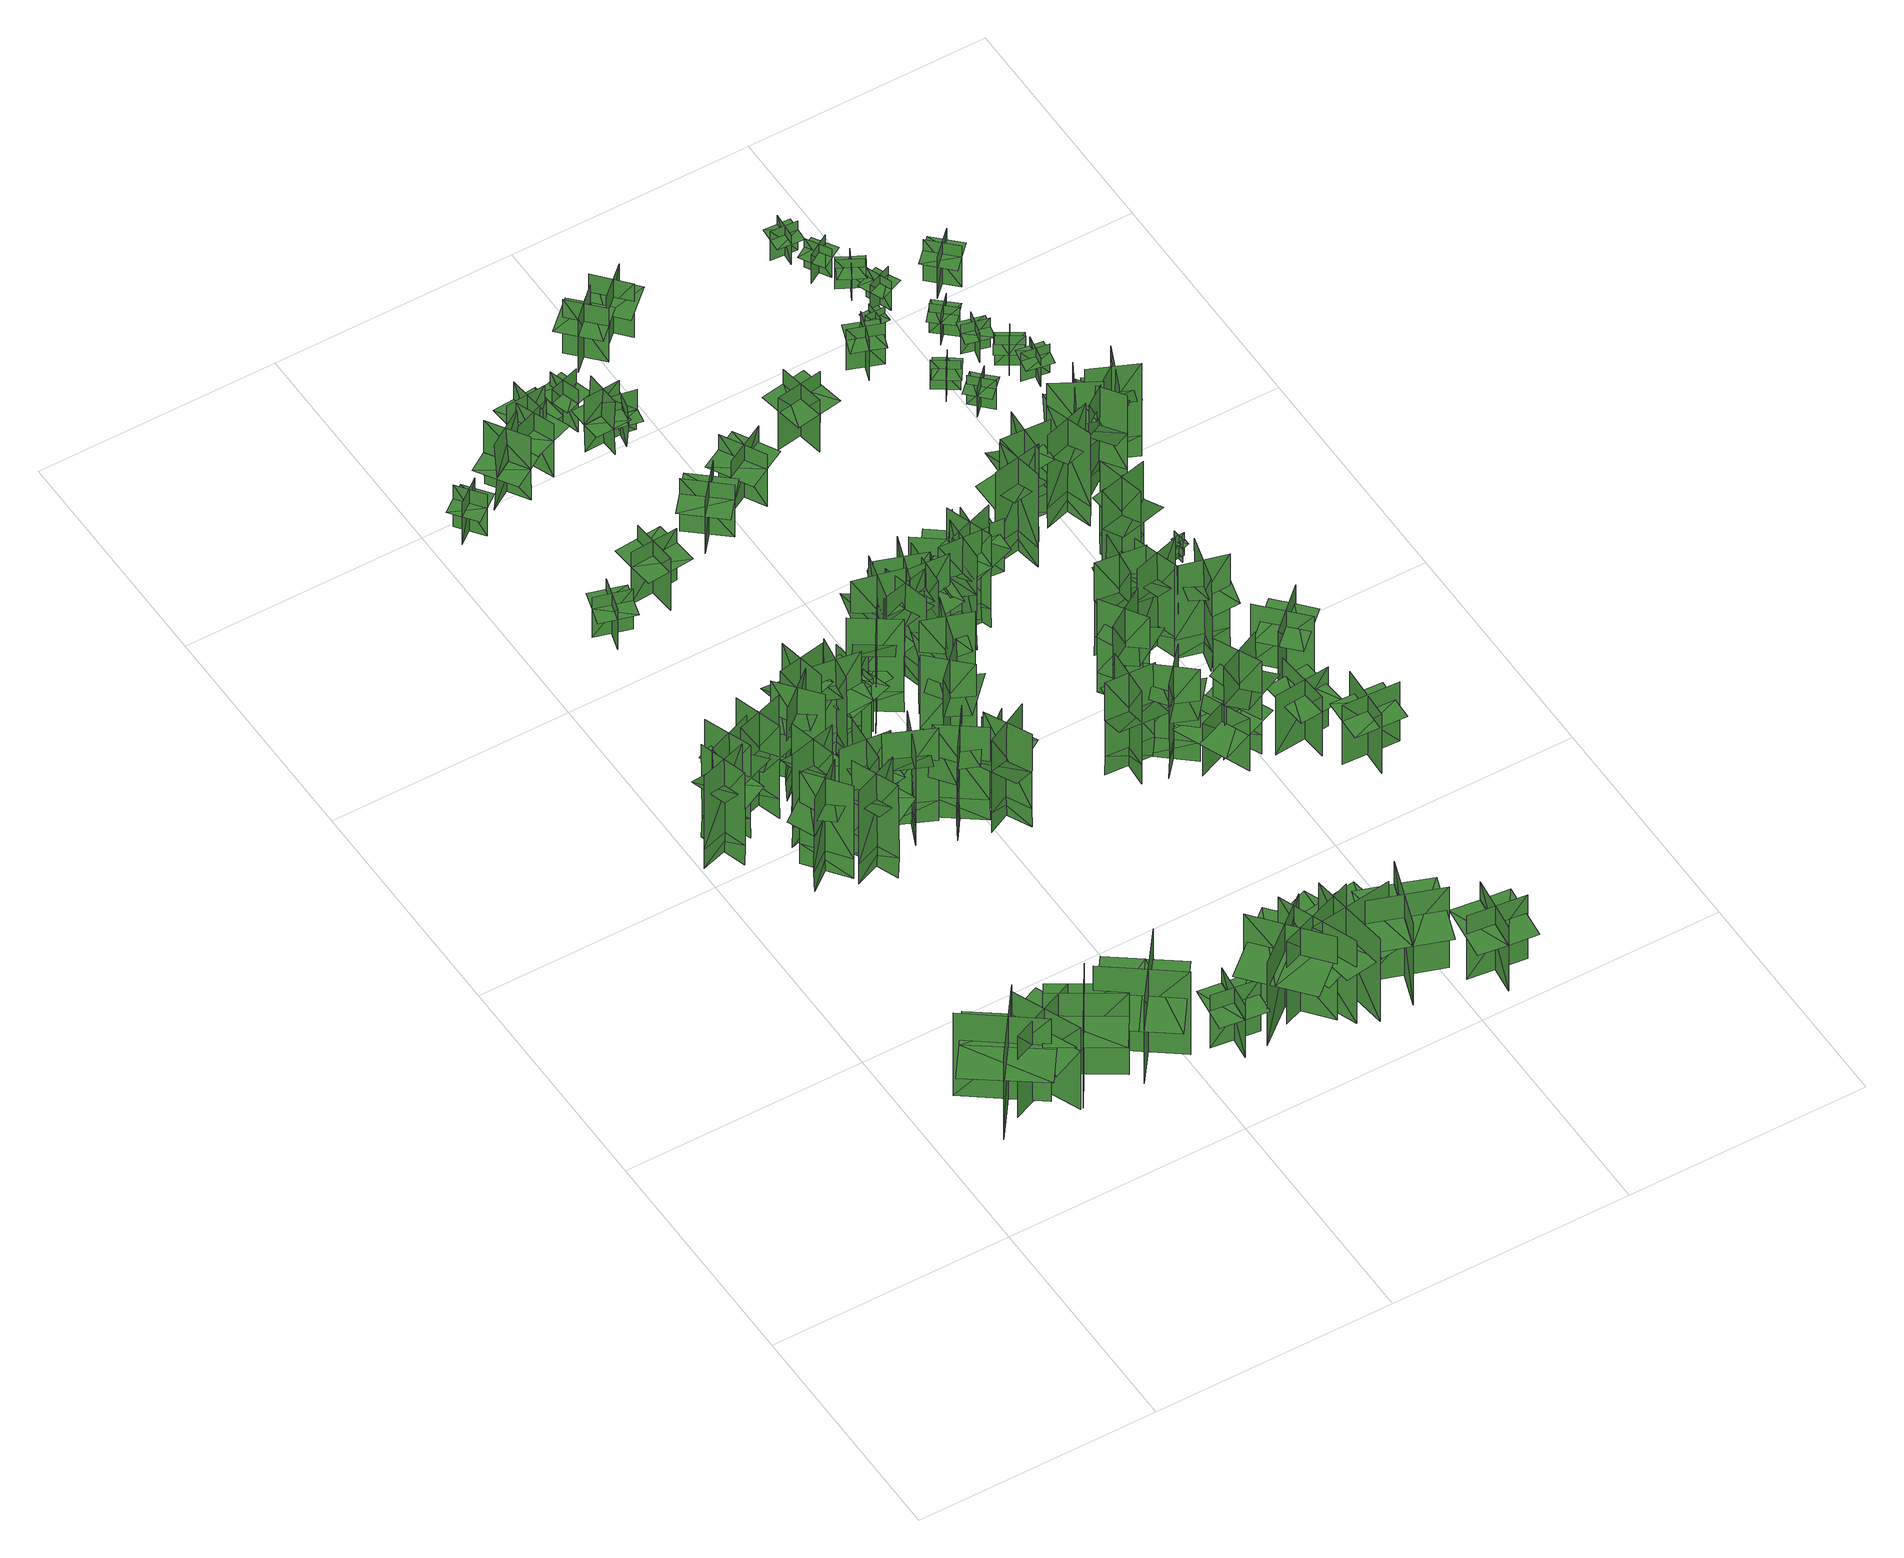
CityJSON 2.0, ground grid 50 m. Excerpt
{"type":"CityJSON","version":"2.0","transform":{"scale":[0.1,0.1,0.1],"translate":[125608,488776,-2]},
"CityObjects":{
"tree1":{"type":"SolitaryVegetationObject","geometry":[{"type":"MultiSurface","lod":"1","boundaries":[[[0,1,2]],[[0,2,3]],[[4,5,6]],[[4,6,7]],[[8,9,10]],[[8,10,11]],[[8,11,12]],[[8,12,13]]]}]},
"tree2":{"type":"SolitaryVegetationObject","geometry":[{"type":"MultiSurface","lod":"1","boundaries":[[[14,15,16]],[[14,16,17]],[[18,19,20]],[[18,20,21]],[[22,23,24]],[[22,24,25]],[[22,25,26]],[[22,26,27]]]}]},
"tree3":{"type":"SolitaryVegetationObject","geometry":[{"type":"MultiSurface","lod":"1","boundaries":[[[28,29,30]],[[28,30,31]],[[32,33,34]],[[32,34,35]],[[36,37,38]],[[36,38,39]],[[36,39,40]],[[36,40,41]]]}]},
"tree4":{"type":"SolitaryVegetationObject","geometry":[{"type":"MultiSurface","lod":"1","boundaries":[[[42,43,44]],[[42,44,45]],[[46,47,48]],[[46,48,49]],[[50,51,47]],[[50,47,46]],[[52,53,43]],[[52,43,42]],[[54,55,56]],[[54,56,57]],[[58,59,60]],[[58,60,61]]]}]},
"tree5":{"type":"SolitaryVegetationObject","geometry":[{"type":"MultiSurface","lod":"1","boundaries":[[[62,63,64]],[[62,64,65]],[[66,67,68]],[[66,68,69]],[[70,71,67]],[[70,67,66]],[[72,73,63]],[[72,63,62]],[[74,75,76]],[[74,76,77]],[[78,79,80]],[[78,80,81]]]}]},
"tree6":{"type":"SolitaryVegetationObject","geometry":[{"type":"MultiSurface","lod":"1","boundaries":[[[82,83,84]],[[82,84,85]],[[86,87,88]],[[86,88,89]],[[90,91,87]],[[90,87,86]],[[92,93,83]],[[92,83,82]],[[94,95,96]],[[94,96,97]],[[98,99,100]],[[98,100,101]]]}]},
"tree7":{"type":"SolitaryVegetationObject","geometry":[{"type":"MultiSurface","lod":"1","boundaries":[[[102,103,104]],[[102,104,105]],[[106,107,108]],[[106,108,109]],[[110,111,112]],[[110,112,113]],[[110,113,114]],[[110,114,115]]]}]},
"tree8":{"type":"SolitaryVegetationObject","geometry":[{"type":"MultiSurface","lod":"1","boundaries":[[[116,117,118]],[[116,118,119]],[[120,121,122]],[[120,122,123]],[[124,125,121]],[[124,121,120]],[[126,127,117]],[[126,117,116]],[[128,129,130]],[[128,130,131]],[[132,133,134]],[[132,134,135]]]}]},
"tree9":{"type":"SolitaryVegetationObject","geometry":[{"type":"MultiSurface","lod":"1","boundaries":[[[136,137,138]],[[136,138,139]],[[140,141,142]],[[140,142,143]],[[144,145,141]],[[144,141,140]],[[146,147,137]],[[146,137,136]],[[148,149,150]],[[148,150,151]],[[152,153,154]],[[152,154,155]]]}]},
"tree10":{"type":"SolitaryVegetationObject","geometry":[{"type":"MultiSurface","lod":"1","boundaries":[[[156,157,158]],[[156,158,159]],[[160,161,162]],[[160,162,163]],[[164,165,161]],[[164,161,160]],[[166,167,157]],[[166,157,156]],[[168,169,170]],[[168,170,171]],[[172,173,174]],[[172,174,175]]]}]},
"tree11":{"type":"SolitaryVegetationObject","geometry":[{"type":"MultiSurface","lod":"1","boundaries":[[[176,177,178]],[[176,178,179]],[[180,181,182]],[[180,182,183]],[[184,185,181]],[[184,181,180]],[[186,187,177]],[[186,177,176]],[[188,189,190]],[[188,190,191]],[[192,193,194]],[[192,194,195]]]}]},
"tree12":{"type":"SolitaryVegetationObject","geometry":[{"type":"MultiSurface","lod":"1","boundaries":[[[196,197,198]],[[196,198,199]],[[200,201,202]],[[200,202,203]],[[204,205,201]],[[204,201,200]],[[206,207,197]],[[206,197,196]],[[208,209,210]],[[208,210,211]],[[212,213,214]],[[212,214,215]]]}]},
"tree13":{"type":"SolitaryVegetationObject","geometry":[{"type":"MultiSurface","lod":"1","boundaries":[[[216,217,218]],[[216,218,219]],[[220,221,222]],[[220,222,223]],[[224,225,226]],[[224,226,227]],[[224,227,228]],[[224,228,229]]]}]},
"tree14":{"type":"SolitaryVegetationObject","geometry":[{"type":"MultiSurface","lod":"1","boundaries":[[[230,231,232]],[[230,232,233]],[[234,235,236]],[[234,236,237]],[[238,239,240]],[[238,240,241]],[[238,241,242]],[[238,242,243]]]}]},
"tree15":{"type":"SolitaryVegetationObject","geometry":[{"type":"MultiSurface","lod":"1","boundaries":[[[244,245,246]],[[244,246,247]],[[248,249,250]],[[248,250,251]],[[252,253,249]],[[252,249,248]],[[254,255,245]],[[254,245,244]],[[256,257,258]],[[256,258,259]],[[260,261,262]],[[260,262,263]]]}]},
"tree16":{"type":"SolitaryVegetationObject","geometry":[{"type":"MultiSurface","lod":"1","boundaries":[[[264,265,266]],[[264,266,267]],[[268,269,270]],[[268,270,271]],[[272,273,274]],[[272,274,275]],[[272,276,277]],[[272,277,273]]]}]},
"tree17":{"type":"SolitaryVegetationObject","geometry":[{"type":"MultiSurface","lod":"1","boundaries":[[[278,279,280]],[[278,280,281]],[[282,283,284]],[[282,284,285]],[[286,287,283]],[[286,283,282]],[[288,289,279]],[[288,279,278]],[[290,291,292]],[[290,292,293]],[[294,295,296]],[[294,296,297]]]}]},
"tree18":{"type":"SolitaryVegetationObject","geometry":[{"type":"MultiSurface","lod":"1","boundaries":[[[298,299,300]],[[298,300,301]],[[302,303,304]],[[302,304,305]],[[306,307,303]],[[306,303,302]],[[308,309,299]],[[308,299,298]],[[310,311,312]],[[310,312,313]],[[314,315,316]],[[314,316,317]]]}]},
"tree19":{"type":"SolitaryVegetationObject","geometry":[{"type":"MultiSurface","lod":"1","boundaries":[[[318,319,320]],[[318,320,321]],[[322,323,324]],[[322,324,325]],[[326,327,323]],[[326,323,322]],[[328,329,319]],[[328,319,318]],[[330,331,332]],[[330,332,333]],[[334,335,336]],[[334,336,337]]]}]},
"tree20":{"type":"SolitaryVegetationObject","geometry":[{"type":"MultiSurface","lod":"1","boundaries":[[[338,339,340]],[[338,340,341]],[[342,343,344]],[[342,344,345]],[[346,347,348]],[[346,348,349]],[[346,350,351]],[[346,351,347]]]}]},
"tree21":{"type":"SolitaryVegetationObject","geometry":[{"type":"MultiSurface","lod":"1","boundaries":[[[352,353,354]],[[352,354,355]],[[356,357,358]],[[356,358,359]],[[360,361,362]],[[360,362,363]],[[360,363,364]],[[360,364,365]]]}]},
"tree22":{"type":"SolitaryVegetationObject","geometry":[{"type":"MultiSurface","lod":"1","boundaries":[[[366,367,368]],[[366,368,369]],[[370,371,372]],[[370,372,373]],[[374,375,376]],[[374,376,377]],[[374,377,378]],[[374,378,379]]]}]},
"tree23":{"type":"SolitaryVegetationObject","geometry":[{"type":"MultiSurface","lod":"1","boundaries":[[[380,381,382]],[[380,382,383]],[[384,385,386]],[[384,386,387]],[[388,389,385]],[[388,385,384]],[[390,391,381]],[[390,381,380]],[[380,381,392]],[[380,392,393]],[[380,394,395]],[[380,395,381]]]}]},
"tree24":{"type":"SolitaryVegetationObject","geometry":[{"type":"MultiSurface","lod":"1","boundaries":[[[396,397,398]],[[396,398,399]],[[400,401,402]],[[400,402,403]],[[404,405,401]],[[404,401,400]],[[406,407,397]],[[406,397,396]],[[408,409,410]],[[408,410,411]],[[412,413,414]],[[412,414,415]]]}]},
"tree25":{"type":"SolitaryVegetationObject","geometry":[{"type":"MultiSurface","lod":"1","boundaries":[[[416,417,418]],[[416,418,419]],[[420,421,422]],[[420,422,423]],[[424,425,426]],[[424,426,427]],[[424,428,429]],[[424,429,425]]]}]},
"tree26":{"type":"SolitaryVegetationObject","geometry":[{"type":"MultiSurface","lod":"1","boundaries":[[[430,431,432]],[[430,432,433]],[[434,435,436]],[[434,436,437]],[[438,439,440]],[[438,440,441]],[[438,441,442]],[[438,442,443]]]}]},
"tree27":{"type":"SolitaryVegetationObject","geometry":[{"type":"MultiSurface","lod":"1","boundaries":[[[444,445,446]],[[444,446,447]],[[448,449,450]],[[448,450,451]],[[452,453,449]],[[452,449,448]],[[454,455,445]],[[454,445,444]],[[456,457,458]],[[456,458,459]],[[460,461,462]],[[460,462,463]]]}]},
"tree28":{"type":"SolitaryVegetationObject","geometry":[{"type":"MultiSurface","lod":"1","boundaries":[[[464,465,466]],[[464,466,467]],[[468,469,470]],[[468,470,471]],[[472,473,469]],[[472,469,468]],[[474,475,465]],[[474,465,464]],[[476,477,478]],[[476,478,479]],[[480,481,482]],[[480,482,483]]]}]},
"tree29":{"type":"SolitaryVegetationObject","geometry":[{"type":"MultiSurface","lod":"1","boundaries":[[[484,485,486]],[[484,486,487]],[[488,489,490]],[[488,490,491]],[[492,493,489]],[[492,489,488]],[[494,495,485]],[[494,485,484]],[[496,497,498]],[[496,498,499]],[[500,501,502]],[[500,502,503]]]}]},
"tree30":{"type":"SolitaryVegetationObject","geometry":[{"type":"MultiSurface","lod":"1","boundaries":[[[504,505,506]],[[504,506,507]],[[508,509,510]],[[508,510,511]],[[512,513,514]],[[512,514,515]],[[512,516,517]],[[512,517,513]]]}]},
"tree31":{"type":"SolitaryVegetationObject","geometry":[{"type":"MultiSurface","lod":"1","boundaries":[[[518,519,520]],[[518,520,521]],[[522,523,524]],[[522,524,525]],[[526,527,528]],[[526,528,529]],[[526,529,530]],[[526,530,531]]]}]},
"tree32":{"type":"SolitaryVegetationObject","geometry":[{"type":"MultiSurface","lod":"1","boundaries":[[[532,533,534]],[[532,534,535]],[[536,537,538]],[[536,538,539]],[[540,541,542]],[[540,542,543]],[[540,544,545]],[[540,545,541]]]}]},
"tree33":{"type":"SolitaryVegetationObject","geometry":[{"type":"MultiSurface","lod":"1","boundaries":[[[546,547,548]],[[546,548,549]],[[550,551,552]],[[550,552,553]],[[554,555,556]],[[554,556,557]],[[554,558,559]],[[554,559,555]]]}]},
"tree34":{"type":"SolitaryVegetationObject","geometry":[{"type":"MultiSurface","lod":"1","boundaries":[[[560,561,562]],[[560,562,563]],[[564,565,566]],[[564,566,567]],[[568,569,565]],[[568,565,564]],[[570,571,561]],[[570,561,560]],[[572,573,574]],[[572,574,575]],[[576,577,578]],[[576,578,579]]]}]},
"tree35":{"type":"SolitaryVegetationObject","geometry":[{"type":"MultiSurface","lod":"1","boundaries":[[[580,581,582]],[[580,582,583]],[[584,585,586]],[[584,586,587]],[[588,589,585]],[[588,585,584]],[[590,591,581]],[[590,581,580]],[[592,593,594]],[[592,594,595]],[[596,597,598]],[[596,598,599]]]}]},
"tree36":{"type":"SolitaryVegetationObject","geometry":[{"type":"MultiSurface","lod":"1","boundaries":[[[600,601,602]],[[600,602,603]],[[604,605,606]],[[604,606,607]],[[608,609,605]],[[608,605,604]],[[610,611,601]],[[610,601,600]],[[612,613,614]],[[612,614,615]],[[616,617,618]],[[616,618,619]]]}]},
"tree37":{"type":"SolitaryVegetationObject","geometry":[{"type":"MultiSurface","lod":"1","boundaries":[[[620,621,622]],[[620,622,623]],[[624,625,626]],[[624,626,627]],[[628,629,630]],[[628,630,631]],[[628,631,632]],[[628,632,633]]]}]},
"tree38":{"type":"SolitaryVegetationObject","geometry":[{"type":"MultiSurface","lod":"1","boundaries":[[[634,635,636]],[[634,636,637]],[[638,639,640]],[[638,640,641]],[[642,643,644]],[[642,644,645]],[[642,645,646]],[[642,646,647]]]}]},
"tree39":{"type":"SolitaryVegetationObject","geometry":[{"type":"MultiSurface","lod":"1","boundaries":[[[648,649,650]],[[648,650,651]],[[652,653,654]],[[652,654,655]],[[656,657,653]],[[656,653,652]],[[658,659,649]],[[658,649,648]],[[660,661,662]],[[660,662,663]],[[664,665,666]],[[664,666,667]]]}]},
"tree40":{"type":"SolitaryVegetationObject","geometry":[{"type":"MultiSurface","lod":"1","boundaries":[[[668,669,670]],[[668,670,671]],[[672,673,674]],[[672,674,675]],[[676,677,678]],[[676,678,679]],[[676,680,681]],[[676,681,677]]]}]},
"tree41":{"type":"SolitaryVegetationObject","geometry":[{"type":"MultiSurface","lod":"1","boundaries":[[[682,683,684]],[[682,684,685]],[[686,687,688]],[[686,688,689]],[[690,691,687]],[[690,687,686]],[[692,693,683]],[[692,683,682]],[[682,683,694]],[[682,694,695]],[[682,696,697]],[[682,697,683]]]}]},
"tree42":{"type":"SolitaryVegetationObject","geometry":[{"type":"MultiSurface","lod":"1","boundaries":[[[698,699,700]],[[698,700,701]],[[702,703,704]],[[702,704,705]],[[706,707,703]],[[706,703,702]],[[708,709,699]],[[708,699,698]],[[710,711,712]],[[710,712,713]],[[714,715,716]],[[714,716,717]]]}]},
"tree43":{"type":"SolitaryVegetationObject","geometry":[{"type":"MultiSurface","lod":"1","boundaries":[[[718,719,720]],[[718,720,721]],[[722,723,724]],[[722,724,725]],[[726,727,723]],[[726,723,722]],[[728,729,719]],[[728,719,718]],[[718,719,730]],[[718,730,731]],[[718,732,733]],[[718,733,719]]]}]},
"tree44":{"type":"SolitaryVegetationObject","geometry":[{"type":"MultiSurface","lod":"1","boundaries":[[[734,735,736]],[[734,736,737]],[[738,739,740]],[[738,740,741]],[[742,743,739]],[[742,739,738]],[[744,745,735]],[[744,735,734]],[[746,747,748]],[[746,748,749]],[[750,751,752]],[[750,752,753]]]}]},
"tree45":{"type":"SolitaryVegetationObject","geometry":[{"type":"MultiSurface","lod":"1","boundaries":[[[754,755,756]],[[754,756,757]],[[758,759,760]],[[758,760,761]],[[762,763,764]],[[762,764,765]],[[762,765,766]],[[762,766,767]]]}]},
"tree46":{"type":"SolitaryVegetationObject","geometry":[{"type":"MultiSurface","lod":"1","boundaries":[[[768,769,770]],[[768,770,771]],[[772,773,774]],[[772,774,775]],[[776,777,778]],[[776,778,779]],[[776,780,781]],[[776,781,777]]]}]},
"tree47":{"type":"SolitaryVegetationObject","geometry":[{"type":"MultiSurface","lod":"1","boundaries":[[[782,783,784]],[[782,784,785]],[[786,787,788]],[[786,788,789]],[[790,791,792]],[[790,792,793]],[[790,793,794]],[[790,794,795]]]}]},
"tree48":{"type":"SolitaryVegetationObject","geometry":[{"type":"MultiSurface","lod":"1","boundaries":[[[796,797,798]],[[796,798,799]],[[800,801,802]],[[800,802,803]],[[804,805,801]],[[804,801,800]],[[806,807,797]],[[806,797,796]],[[808,809,810]],[[808,810,811]],[[812,813,814]],[[812,814,815]]]}]},
"tree49":{"type":"SolitaryVegetationObject","geometry":[{"type":"MultiSurface","lod":"1","boundaries":[[[816,817,818]],[[816,818,819]],[[820,821,822]],[[820,822,823]],[[824,825,821]],[[824,821,820]],[[826,827,817]],[[826,817,816]],[[828,829,830]],[[828,830,831]],[[832,833,834]],[[832,834,835]]]}]},
"tree50":{"type":"SolitaryVegetationObject","geometry":[{"type":"MultiSurface","lod":"1","boundaries":[[[836,837,838]],[[836,838,839]],[[840,841,842]],[[840,842,843]],[[844,845,846]],[[844,846,847]],[[844,848,849]],[[844,849,845]]]}]},
"tree51":{"type":"SolitaryVegetationObject","geometry":[{"type":"MultiSurface","lod":"1","boundaries":[[[850,851,852]],[[850,852,853]],[[854,855,856]],[[854,856,857]],[[858,859,860]],[[858,860,861]],[[858,862,863]],[[858,863,859]]]}]},
"tree52":{"type":"SolitaryVegetationObject","geometry":[{"type":"MultiSurface","lod":"1","boundaries":[[[864,865,866]],[[864,866,867]],[[868,869,870]],[[868,870,871]],[[872,873,869]],[[872,869,868]],[[874,875,865]],[[874,865,864]],[[876,877,878]],[[876,878,879]],[[880,881,882]],[[880,882,883]]]}]},
"tree53":{"type":"SolitaryVegetationObject","geometry":[{"type":"MultiSurface","lod":"1","boundaries":[[[884,885,886]],[[884,886,887]],[[888,889,890]],[[888,890,891]],[[892,893,889]],[[892,889,888]],[[894,895,885]],[[894,885,884]],[[896,897,898]],[[896,898,899]],[[900,901,902]],[[900,902,903]]]}]},
"tree54":{"type":"SolitaryVegetationObject","geometry":[{"type":"MultiSurface","lod":"1","boundaries":[[[904,905,906]],[[904,906,907]],[[908,909,910]],[[908,910,911]],[[912,913,914]],[[912,914,915]],[[912,915,916]],[[912,916,917]]]}]},
"tree55":{"type":"SolitaryVegetationObject","geometry":[{"type":"MultiSurface","lod":"1","boundaries":[[[918,919,920]],[[918,920,921]],[[922,923,924]],[[922,924,925]],[[926,927,928]],[[926,928,929]],[[926,930,931]],[[926,931,927]]]}]},
"tree56":{"type":"SolitaryVegetationObject","geometry":[{"type":"MultiSurface","lod":"1","boundaries":[[[932,933,934]],[[932,934,935]],[[936,937,938]],[[936,938,939]],[[940,941,942]],[[940,942,943]],[[940,944,945]],[[940,945,941]]]}]},
"tree57":{"type":"SolitaryVegetationObject","geometry":[{"type":"MultiSurface","lod":"1","boundaries":[[[946,947,948]],[[946,948,949]],[[950,951,952]],[[950,952,953]],[[954,955,951]],[[954,951,950]],[[956,957,947]],[[956,947,946]],[[958,959,960]],[[958,960,961]],[[962,963,964]],[[962,964,965]]]}]},
"tree58":{"type":"SolitaryVegetationObject","geometry":[{"type":"MultiSurface","lod":"1","boundaries":[[[966,967,968]],[[966,968,969]],[[970,971,972]],[[970,972,973]],[[974,975,976]],[[974,976,977]],[[974,977,978]],[[974,978,979]]]}]},
"tree59":{"type":"SolitaryVegetationObject","geometry":[{"type":"MultiSurface","lod":"1","boundaries":[[[980,981,982]],[[980,982,983]],[[984,985,986]],[[984,986,987]],[[988,989,985]],[[988,985,984]],[[990,991,981]],[[990,981,980]],[[992,993,994]],[[992,994,995]],[[996,997,998]],[[996,998,999]]]}]},
"tree60":{"type":"SolitaryVegetationObject","geometry":[{"type":"MultiSurface","lod":"1","boundaries":[[[1000,1001,1002]],[[1000,1002,1003]],[[1004,1005,1006]],[[1004,1006,1007]],[[1008,1009,1005]],[[1008,1005,1004]],[[1010,1011,1001]],[[1010,1001,1000]],[[1012,1013,1014]],[[1012,1014,1015]],[[1016,1017,1018]],[[1016,1018,1019]]]}]},
"tree61":{"type":"SolitaryVegetationObject","geometry":[{"type":"MultiSurface","lod":"1","boundaries":[[[1020,1021,1022]],[[1020,1022,1023]],[[1024,1025,1026]],[[1024,1026,1027]],[[1028,1029,1030]],[[1028,1030,1031]],[[1028,1032,1033]],[[1028,1033,1029]]]}]},
"tree62":{"type":"SolitaryVegetationObject","geometry":[{"type":"MultiSurface","lod":"1","boundaries":[[[1034,1035,1036]],[[1034,1036,1037]],[[1038,1039,1040]],[[1038,1040,1041]],[[1042,1043,1039]],[[1042,1039,1038]],[[1044,1045,1035]],[[1044,1035,1034]],[[1046,1047,1048]],[[1046,1048,1049]],[[1050,1051,1052]],[[1050,1052,1053]]]}]},
"tree63":{"type":"SolitaryVegetationObject","geometry":[{"type":"MultiSurface","lod":"1","boundaries":[[[1054,1055,1056]],[[1054,1056,1057]],[[1058,1059,1060]],[[1058,1060,1061]],[[1062,1063,1059]],[[1062,1059,1058]],[[1064,1065,1055]],[[1064,1055,1054]],[[1066,1067,1068]],[[1066,1068,1069]],[[1070,1071,1072]],[[1070,1072,1073]]]}]},
"tree64":{"type":"SolitaryVegetationObject","geometry":[{"type":"MultiSurface","lod":"1","boundaries":[[[1074,1075,1076]],[[1074,1076,1077]],[[1078,1079,1080]],[[1078,1080,1081]],[[1082,1083,1079]],[[1082,1079,1078]],[[1084,1085,1075]],[[1084,1075,1074]],[[1086,1087,1088]],[[1086,1088,1089]],[[1090,1091,1092]],[[1090,1092,1093]]]}]},
"tree65":{"type":"SolitaryVegetationObject","geometry":[{"type":"MultiSurface","lod":"1","boundaries":[[[1094,1095,1096]],[[1094,1096,1097]],[[1098,1099,1100]],[[1098,1100,1101]],[[1102,1103,1104]],[[1102,1104,1105]],[[1102,1106,1107]],[[1102,1107,1103]]]}]},
"tree66":{"type":"SolitaryVegetationObject","geometry":[{"type":"MultiSurface","lod":"1","boundaries":[[[1108,1109,1110]],[[1108,1110,1111]],[[1112,1113,1114]],[[1112,1114,1115]],[[1116,1117,1113]],[[1116,1113,1112]],[[1118,1119,1109]],[[1118,1109,1108]],[[1120,1121,1122]],[[1120,1122,1123]],[[1124,1125,1126]],[[1124,1126,1127]]]}]},
"tree67":{"type":"SolitaryVegetationObject","geometry":[{"type":"MultiSurface","lod":"1","boundaries":[[[1128,1129,1130]],[[1128,1130,1131]],[[1132,1133,1134]],[[1132,1134,1135]],[[1136,1137,1138]],[[1136,1138,1139]],[[1136,1140,1141]],[[1136,1141,1137]]]}]},
"tree68":{"type":"SolitaryVegetationObject","geometry":[{"type":"MultiSurface","lod":"1","boundaries":[[[1142,1143,1144]],[[1142,1144,1145]],[[1146,1147,1148]],[[1146,1148,1149]],[[1150,1151,1147]],[[1150,1147,1146]],[[1152,1153,1143]],[[1152,1143,1142]],[[1154,1155,1156]],[[1154,1156,1157]],[[1158,1159,1160]],[[1158,1160,1161]]]}]},
"tree69":{"type":"SolitaryVegetationObject","geometry":[{"type":"MultiSurface","lod":"1","boundaries":[[[1162,1163,1164]],[[1162,1164,1165]],[[1166,1167,1168]],[[1166,1168,1169]],[[1170,1171,1172]],[[1170,1172,1173]],[[1170,1173,1174]],[[1170,1174,1175]]]}]},
"tree70":{"type":"SolitaryVegetationObject","geometry":[{"type":"MultiSurface","lod":"1","boundaries":[[[1176,1177,1178]],[[1176,1178,1179]],[[1180,1181,1182]],[[1180,1182,1183]],[[1184,1185,1181]],[[1184,1181,1180]],[[1186,1187,1177]],[[1186,1177,1176]],[[1188,1189,1190]],[[1188,1190,1191]],[[1192,1193,1194]],[[1192,1194,1195]]]}]},
"tree71":{"type":"SolitaryVegetationObject","geometry":[{"type":"MultiSurface","lod":"1","boundaries":[[[1196,1197,1198]],[[1196,1198,1199]],[[1200,1201,1202]],[[1200,1202,1203]],[[1204,1205,1201]],[[1204,1201,1200]],[[1206,1207,1197]],[[1206,1197,1196]],[[1208,1209,1210]],[[1208,1210,1211]],[[1212,1213,1214]],[[1212,1214,1215]]]}]},
"tree72":{"type":"SolitaryVegetationObject","geometry":[{"type":"MultiSurface","lod":"1","boundaries":[[[1216,1217,1218]],[[1216,1218,1219]],[[1220,1221,1222]],[[1220,1222,1223]],[[1224,1225,1226]],[[1224,1226,1227]],[[1224,1227,1228]],[[1224,1228,1229]]]}]},
"tree73":{"type":"SolitaryVegetationObject","geometry":[{"type":"MultiSurface","lod":"1","boundaries":[[[1230,1231,1232]],[[1230,1232,1233]],[[1234,1235,1236]],[[1234,1236,1237]],[[1238,1239,1240]],[[1238,1240,1241]],[[1238,1241,1242]],[[1238,1242,1243]]]}]},
"tree74":{"type":"SolitaryVegetationObject","geometry":[{"type":"MultiSurface","lod":"1","boundaries":[[[1244,1245,1246]],[[1244,1246,1247]],[[1248,1249,1250]],[[1248,1250,1251]],[[1252,1253,1249]],[[1252,1249,1248]],[[1254,1255,1245]],[[1254,1245,1244]],[[1256,1257,1258]],[[1256,1258,1259]],[[1260,1261,1262]],[[1260,1262,1263]]]}]},
"tree75":{"type":"SolitaryVegetationObject","geometry":[{"type":"MultiSurface","lod":"1","boundaries":[[[1264,1265,1266]],[[1264,1266,1267]],[[1268,1269,1270]],[[1268,1270,1271]],[[1272,1273,1274]],[[1272,1274,1275]],[[1272,1275,1276]],[[1272,1276,1277]]]}]},
"tree76":{"type":"SolitaryVegetationObject","geometry":[{"type":"MultiSurface","lod":"1","boundaries":[[[1278,1279,1280]],[[1278,1280,1281]],[[1282,1283,1284]],[[1282,1284,1285]],[[1286,1287,1288]],[[1286,1288,1289]],[[1286,1289,1290]],[[1286,1290,1291]]]}]},
"tree77":{"type":"SolitaryVegetationObject","geometry":[{"type":"MultiSurface","lod":"1","boundaries":[[[1292,1293,1294]],[[1292,1294,1295]],[[1296,1297,1298]],[[1296,1298,1299]],[[1300,1301,1302]],[[1300,1302,1303]],[[1300,1303,1304]],[[1300,1304,1305]]]}]},
"tree78":{"type":"SolitaryVegetationObject","geometry":[{"type":"MultiSurface","lod":"1","boundaries":[[[1306,1307,1308]],[[1306,1308,1309]],[[1310,1311,1312]],[[1310,1312,1313]],[[1314,1315,1316]],[[1314,1316,1317]],[[1314,1317,1318]],[[1314,1318,1319]]]}]},
"tree79":{"type":"SolitaryVegetationObject","geometry":[{"type":"MultiSurface","lod":"1","boundaries":[[[1320,1321,1322]],[[1320,1322,1323]],[[1324,1325,1326]],[[1324,1326,1327]],[[1328,1329,1330]],[[1328,1330,1331]],[[1328,1331,1332]],[[1328,1332,1333]]]}]},
"tree80":{"type":"SolitaryVegetationObject","geometry":[{"type":"MultiSurface","lod":"1","boundaries":[[[1334,1335,1336]],[[1334,1336,1337]],[[1338,1339,1340]],[[1338,1340,1341]],[[1342,1343,1339]],[[1342,1339,1338]],[[1344,1345,1335]],[[1344,1335,1334]],[[1346,1347,1348]],[[1346,1348,1349]],[[1350,1351,1352]],[[1350,1352,1353]]]}]},
"tree81":{"type":"SolitaryVegetationObject","geometry":[{"type":"MultiSurface","lod":"1","boundaries":[[[1354,1355,1356]],[[1354,1356,1357]],[[1358,1359,1360]],[[1358,1360,1361]],[[1362,1363,1364]],[[1362,1364,1365]],[[1362,1365,1366]],[[1362,1366,1367]]]}]},
"tree82":{"type":"SolitaryVegetationObject","geometry":[{"type":"MultiSurface","lod":"1","boundaries":[[[1368,1369,1370]],[[1368,1370,1371]],[[1372,1373,1374]],[[1372,1374,1375]],[[1376,1377,1378]],[[1376,1378,1379]],[[1376,1379,1380]],[[1376,1380,1381]]]}]},
"tree83":{"type":"SolitaryVegetationObject","geometry":[{"type":"MultiSurface","lod":"1","boundaries":[[[1382,1383,1384]],[[1382,1384,1385]],[[1386,1387,1388]],[[1386,1388,1389]],[[1390,1391,1392]],[[1390,1392,1393]],[[1390,1393,1394]],[[1390,1394,1395]]]}]},
"tree84":{"type":"SolitaryVegetationObject","geometry":[{"type":"MultiSurface","lod":"1","boundaries":[[[1396,1397,1398]],[[1396,1398,1399]],[[1400,1401,1402]],[[1400,1402,1403]],[[1404,1405,1406]],[[1404,1406,1407]],[[1404,1407,1408]],[[1404,1408,1409]]]}]},
"tree85":{"type":"SolitaryVegetationObject","geometry":[{"type":"MultiSurface","lod":"1","boundaries":[[[1410,1411,1412]],[[1410,1412,1413]],[[1414,1415,1416]],[[1414,1416,1417]],[[1418,1419,1420]],[[1418,1420,1421]],[[1418,1421,1422]],[[1418,1422,1423]]]}]}
},
"vertices":[
[81,320,39],[223,215,39],[223,215,258],[81,320,258],[102,181,39],[207,323,39],[207,323,258],[102,181,258],[83,303,188],[35,237,188],[179,135,188],[226,201,188],[273,267,188],[130,369,188],
[297,278,33],[154,218,33],[154,218,249],[297,278,249],[201,318,33],[261,175,33],[261,175,249],[201,318,249],[201,318,188],[130,288,188],[190,145,188],[261,175,188],[333,205,188],[273,348,188],
[347,303,38],[264,172,38],[264,172,253],[347,303,253],[246,281,38],[377,198,38],[377,198,253],[246,281,253],[246,281,193],[205,215,193],[335,133,193],[377,198,193],[418,264,193],[287,346,193],
[42,1112,65],[71,1013,65],[70,1012,260],[40,1112,260],[4,1043,65],[103,1073,65],[103,1074,260],[4,1044,260],[4,1044,14],[103,1074,14],[40,1112,14],[70,1012,14],[41,1112,160],[70,1013,160],[121,1028,179],[91,1127,179],[66,1026,191],[43,1100,191],[6,1089,201],[29,1015,201],
[144,1122,71],[48,1085,71],[47,1086,266],[144,1124,266],[73,1154,71],[110,1058,71],[111,1058,266],[74,1155,266],[74,1155,20],[111,1058,20],[144,1124,20],[47,1086,20],[144,1123,166],[47,1086,166],[66,1037,185],[163,1074,185],[61,1091,197],[133,1120,197],[118,1156,207],[46,1128,207],
[145,898,58],[227,961,58],[228,960,253],[146,897,253],[223,887,59],[160,970,59],[159,969,253],[222,887,253],[222,887,7],[159,969,7],[146,897,7],[228,960,7],[146,897,153],[228,960,153],[196,1002,172],[114,939,172],[217,952,184],[155,904,184],[179,873,195],[241,920,195],
[494,305,39],[388,164,39],[388,164,258],[494,305,258],[355,285,39],[496,180,39],[496,180,258],[355,285,258],[477,304,188],[411,352,188],[308,209,188],[374,161,188],[440,113,188],[543,256,188],
[219,1135,69],[120,1104,69],[120,1106,263],[219,1137,263],[150,1172,69],[181,1073,69],[182,1073,263],[151,1172,263],[151,1172,17],[182,1073,17],[219,1137,17],[120,1106,17],[219,1136,164],[120,1105,164],[136,1055,183],[234,1086,183],[133,1110,194],[207,1133,194],[195,1171,205],[121,1147,205],
[209,1074,60],[233,973,60],[232,973,254],[207,1074,254],[168,1007,60],[268,1032,60],[268,1033,254],[168,1008,254],[168,1008,8],[268,1033,8],[207,1074,8],[232,973,8],[208,1074,155],[232,973,155],[284,986,174],[259,1086,174],[229,987,185],[210,1062,185],[172,1053,196],[191,977,196],
[255,943,57],[294,848,57],[292,847,252],[253,943,252],[224,872,58],[320,910,58],[320,911,252],[224,872,252],[224,872,6],[320,911,6],[253,943,6],[292,847,6],[254,943,152],[293,847,152],[342,867,171],[303,963,171],[288,860,183],[258,932,183],[222,917,194],[251,845,194],
[215,1106,65],[296,1171,65],[297,1170,260],[217,1104,260],[293,1097,66],[228,1177,66],[227,1177,260],[293,1097,260],[293,1097,14],[227,1177,14],[217,1104,14],[297,1170,14],[216,1105,160],[296,1170,160],[263,1211,179],[183,1146,179],[285,1161,191],[226,1112,191],[251,1081,202],[310,1131,202],
[308,1026,58],[300,923,58],[298,923,252],[306,1027,252],[248,976,58],[351,968,58],[351,968,252],[248,977,252],[248,977,6],[351,968,6],[306,1027,6],[298,923,6],[307,1026,153],[298,923,153],[351,919,172],[360,1022,172],[300,937,183],[306,1015,183],[266,1018,194],[260,940,194],
[534,175,39],[633,162,39],[633,162,178],[534,175,178],[575,122,39],[587,221,39],[587,221,178],[575,122,178],[575,122,139],[624,116,139],[636,215,139],[587,221,139],[538,227,139],[525,128,139],
[170,1646,21],[149,1572,21],[149,1572,128],[170,1646,128],[125,1621,21],[199,1600,21],[199,1600,128],[125,1621,128],[125,1621,98],[114,1584,98],[189,1563,98],[199,1600,98],[210,1637,98],[136,1658,98],
[307,1136,74],[288,1238,74],[289,1238,268],[308,1136,268],[351,1200,74],[249,1181,74],[250,1181,268],[351,1200,268],[351,1200,22],[250,1181,22],[308,1136,22],[289,1238,22],[308,1136,169],[289,1238,169],[237,1228,187],[256,1127,187],[291,1224,199],[306,1148,199],[345,1155,210],[330,1232,210],
[45,1935,23],[97,1975,23],[97,1975,133],[45,1935,133],[95,1929,23],[55,1981,23],[55,1981,133],[95,1929,133],[95,1929,97],[55,1981,97],[26,1959,97],[66,1907,97],[124,1951,97],[84,2003,97],
[332,970,58],[427,928,58],[427,927,252],[332,969,252],[360,897,58],[402,992,58],[401,992,252],[360,897,252],[360,897,6],[401,992,6],[332,969,6],[427,927,6],[332,969,153],[427,927,153],[448,976,171],[353,1018,171],[414,933,183],[343,964,183],[327,928,194],[398,897,194],
[365,1216,63],[349,1113,63],[347,1114,257],[363,1216,257],[301,1170,63],[404,1154,63],[404,1155,257],[302,1171,257],[302,1171,11],[404,1155,11],[363,1216,11],[347,1114,11],[364,1216,158],[348,1114,158],[400,1105,176],[416,1208,176],[350,1128,188],[362,1204,188],[323,1210,199],[311,1134,199],
[429,869,58],[489,953,58],[491,952,252],[430,868,252],[506,881,58],[422,941,58],[422,941,252],[506,880,252],[506,880,6],[422,941,6],[430,868,6],[491,952,6],[430,868,153],[490,952,153],[447,983,171],[387,899,171],[482,940,183],[437,877,183],[469,854,194],[514,918,194],
[372,1257,9],[412,1133,9],[412,1133,181],[372,1257,181],[326,1166,9],[450,1205,9],[450,1205,181],[326,1166,181],[376,1247,137],[412,1133,137],[461,1149,137],[425,1262,137],[327,1231,137],[363,1118,137],
[624,126,39],[760,239,39],[760,239,259],[624,126,259],[764,113,39],[651,249,39],[651,249,259],[764,113,259],[641,124,188],[694,62,188],[827,177,188],[774,238,188],[721,300,188],[588,185,188],
[272,1703,20],[280,1604,20],[280,1604,158],[272,1703,158],[228,1653,20],[328,1661,20],[328,1661,158],[228,1653,158],[228,1653,120],[233,1603,120],[332,1611,120],[328,1661,120],[324,1710,120],[224,1702,120],
[205,1959,108],[155,2038,108],[114,2012,109],[164,1934,109],[142,1972,108],[221,2022,108],[218,2027,194],[139,1977,194],[139,1977,22],[218,2027,22],[208,1962,22],[158,2040,22],[155,2038,194],[205,1959,194],[245,1985,109],[195,2064,109],
[559,824,58],[513,917,58],[515,917,253],[561,825,253],[585,898,59],[492,852,59],[492,851,253],[585,897,253],[585,897,7],[492,851,7],[561,825,7],[515,917,7],[560,825,153],[514,917,153],[467,894,172],[513,801,172],[520,905,184],[556,835,184],[591,853,195],[556,922,195],
[491,1222,12],[386,1210,12],[386,1210,153],[491,1222,153],[425,1274,12],[438,1168,12],[438,1168,153],[425,1274,153],[482,1221,117],[386,1210,117],[391,1168,117],[487,1179,117],[478,1263,117],[381,1251,117],
[789,88,38],[726,253,38],[726,253,257],[789,88,257],[846,216,38],[682,153,38],[682,153,257],[846,216,257],[797,103,187],[872,133,187],[807,296,187],[731,266,187],[656,236,187],[721,72,187],
[425,1239,63],[511,1182,63],[511,1180,257],[424,1238,257],[440,1162,63],[497,1249,63],[497,1249,257],[440,1163,257],[440,1163,11],[497,1249,11],[424,1238,11],[511,1180,11],[425,1238,158],[511,1181,158],[540,1225,176],[454,1282,176],[499,1189,188],[434,1231,188],[412,1198,199],[477,1156,199],
[570,1094,58],[496,1021,58],[495,1022,253],[568,1095,253],[491,1094,59],[565,1021,59],[565,1022,253],[492,1095,253],[492,1095,7],[565,1022,7],[568,1095,7],[495,1022,7],[569,1095,153],[496,1022,153],[533,984,172],[606,1058,172],[506,1032,184],[560,1087,184],[532,1115,195],[478,1059,195],
[594,946,37],[557,992,37],[558,992,146],[594,947,146],[599,990,37],[553,954,37],[554,953,146],[599,990,146],[599,990,8],[554,953,8],[594,947,8],[558,992,8],[594,947,90],[558,992,90],[535,974,101],[571,928,101],[563,986,108],[590,952,108],[607,966,114],[580,1000,114],
[212,2014,22],[291,2045,22],[291,2045,164],[212,2014,164],[272,1988,22],[241,2067,22],[241,2067,164],[272,1988,164],[272,1988,118],[241,2067,118],[197,2050,118],[228,1971,118],[315,2004,118],[284,2084,118],
[827,68,40],[805,243,40],[805,243,259],[827,68,259],[913,179,40],[738,157,40],[738,157,259],[913,179,259],[838,81,188],[919,92,188],[894,267,188],[813,255,188],[733,244,188],[758,69,188],
[223,2070,21],[308,2077,21],[308,2077,163],[223,2070,163],[273,2028,21],[265,2113,21],[265,2113,163],[273,2028,163],[273,2028,117],[265,2113,117],[219,2109,117],[226,2024,117],[319,2032,117],[312,2117,117],
[577,1272,14],[473,1249,14],[473,1249,155],[577,1272,155],[506,1317,14],[528,1213,14],[528,1213,155],[506,1317,155],[568,1270,118],[473,1249,118],[482,1208,118],[577,1229,118],[559,1311,118],[464,1290,118],
[505,1234,76],[529,1335,76],[531,1334,271],[506,1234,271],[572,1274,77],[471,1299,77],[471,1298,271],[572,1274,271],[572,1274,25],[471,1298,25],[506,1234,25],[531,1334,25],[506,1234,171],[530,1334,171],[479,1347,190],[454,1246,190],[527,1321,202],[509,1245,202],[547,1236,213],[565,1312,213],
[563,1100,57],[595,1199,57],[596,1198,252],[564,1100,252],[633,1135,57],[534,1168,57],[534,1167,252],[632,1134,252],[632,1134,6],[534,1167,6],[564,1100,6],[596,1198,6],[564,1100,152],[596,1198,152],[546,1215,171],[513,1116,171],[591,1185,183],[568,1111,183],[605,1099,193],[629,1173,193],
[504,1243,64],[605,1266,64],[606,1264,259],[505,1241,259],[570,1201,65],[547,1302,65],[546,1302,259],[570,1201,259],[570,1201,13],[546,1302,13],[505,1241,13],[606,1264,13],[505,1242,159],[606,1265,159],[594,1316,178],[493,1293,178],[592,1262,190],[516,1244,190],[525,1206,201],[601,1223,201],
[405,1688,22],[469,1764,22],[469,1764,161],[405,1688,161],[471,1693,22],[395,1758,22],[395,1758,161],[471,1693,161],[471,1693,122],[503,1732,122],[427,1796,122],[395,1758,122],[363,1720,122],[439,1655,122],
[855,165,39],[1001,115,39],[1001,115,254],[855,165,254],[899,72,39],[950,219,39],[950,219,254],[899,72,254],[899,72,194],[972,47,194],[1023,193,194],[950,219,194],[876,244,194],[826,97,194],
[534,1322,74],[632,1288,74],[631,1287,268],[533,1321,268],[568,1252,74],[601,1349,74],[601,1350,268],[567,1252,268],[567,1252,22],[601,1350,22],[533,1321,22],[631,1287,22],[533,1321,169],[631,1287,169],[649,1337,187],[551,1371,187],[618,1292,199],[544,1317,199],[532,1280,210],[605,1255,210],
[367,2059,22],[348,2123,22],[348,2123,133],[367,2059,133],[391,2104,22],[328,2085,22],[328,2085,133],[391,2104,133],[391,2104,97],[328,2085,97],[338,2050,97],[402,2069,97],[381,2139,97],[317,2120,97],
[352,2014,91],[428,2018,91],[426,2057,92],[350,2053,92],[387,2054,91],[391,1977,91],[395,1978,161],[391,2054,161],[391,2054,21],[395,1978,21],[352,2011,21],[429,2014,21],[428,2018,161],[352,2014,161],[354,1975,92],[430,1979,92],
[621,1329,64],[613,1226,64],[611,1226,259],[619,1330,259],[561,1279,64],[664,1271,64],[664,1272,259],[561,1280,259],[561,1280,13],[664,1272,13],[619,1330,13],[611,1226,13],[620,1329,159],[612,1226,159],[664,1222,178],[673,1325,178],[613,1240,190],[618,1318,190],[579,1321,200],[573,1243,200],
[459,2006,77],[401,2017,77],[395,1987,77],[454,1976,77],[426,1982,77],[436,2041,77],[433,2041,131],[422,1983,131],[422,1983,22],[433,2041,22],[459,2009,22],[401,2019,22],[401,2017,131],[459,2006,131],[464,2036,77],[406,2047,77],
[839,853,61],[736,859,61],[736,861,256],[839,855,256],[788,912,61],[782,808,61],[782,808,256],[789,912,256],[789,912,10],[782,808,10],[839,855,10],[736,861,10],[839,854,156],[736,860,156],[733,807,175],[836,801,175],[750,859,187],[828,855,187],[830,895,197],[752,899,197],
[496,1745,22],[583,1793,22],[583,1793,160],[496,1745,160],[560,1726,22],[511,1813,22],[511,1813,160],[560,1726,160],[560,1726,121],[603,1750,121],[555,1837,121],[511,1813,121],[468,1789,121],[516,1702,121],
[726,1311,17],[626,1346,17],[626,1346,158],[726,1311,158],[689,1386,17],[654,1286,17],[654,1286,158],[689,1386,158],[718,1314,121],[626,1346,121],[612,1307,121],[704,1274,121],[732,1353,121],[640,1386,121],
[1011,71,43],[1131,57,43],[1131,57,212],[1011,71,212],[1060,7,43],[1075,128,43],[1075,128,212],[1060,7,212],[1060,7,165],[1121,0,165],[1135,121,165],[1075,128,165],[1014,135,165],[1000,15,165],
[701,1241,61],[707,1345,61],[708,1344,256],[703,1241,256],[759,1293,61],[656,1299,61],[656,1298,256],[759,1292,256],[759,1292,9],[656,1298,9],[703,1241,9],[708,1344,9],[702,1241,156],[708,1345,156],[655,1347,175],[649,1244,175],[707,1330,187],[703,1253,187],[742,1251,197],[746,1328,197],
[899,871,61],[831,793,61],[830,794,255],[898,872,255],[821,866,61],[899,798,61],[900,799,255],[821,866,255],[821,866,9],[900,799,9],[898,872,9],[830,794,9],[898,872,156],[831,793,156],[871,759,174],[938,838,174],[840,804,186],[890,864,186],[860,889,197],[810,830,197],
[757,1414,18],[679,1310,18],[679,1310,191],[757,1414,191],[655,1398,18],[759,1320,18],[759,1320,191],[655,1398,191],[750,1405,146],[679,1310,146],[720,1279,146],[791,1374,146],[709,1436,146],[638,1340,146],
[504,2175,21],[445,2237,21],[445,2237,163],[504,2175,163],[505,2241,21],[443,2182,21],[443,2182,163],[505,2241,163],[505,2241,117],[443,2182,117],[475,2148,117],[537,2207,117],[473,2274,117],[411,2216,117],
[787,1334,63],[689,1301,63],[688,1303,258],[786,1336,258],[717,1369,63],[750,1271,63],[751,1272,258],[718,1370,258],[718,1370,12],[751,1272,12],[786,1336,12],[688,1303,12],[787,1335,158],[688,1302,158],[705,1252,177],[803,1285,177],[702,1307,189],[775,1332,189],[763,1369,199],[689,1344,199],
[908,1023,62],[821,967,62],[820,968,257],[907,1024,257],[831,1040,62],[887,953,62],[888,953,257],[832,1040,257],[832,1040,10],[888,953,10],[907,1024,10],[820,968,10],[907,1024,157],[820,968,157],[849,923,176],[936,979,176],[832,976,188],[897,1018,188],[876,1051,198],[811,1008,198],
[918,845,8],[918,845,147],[964,734,147],[964,734,8],[993,813,8],[993,813,147],[886,768,147],[886,768,8],[1009,820,102],[986,875,102],[853,820,102],[876,764,102],[899,709,102],[1032,764,102],
[840,1370,19],[735,1380,19],[735,1380,160],[840,1370,160],[786,1434,19],[777,1328,19],[777,1328,160],[786,1434,160],[831,1371,123],[735,1380,123],[731,1338,123],[828,1329,123],[835,1413,123],[738,1422,123],
[517,2265,21],[574,2202,21],[574,2202,163],[517,2265,163],[514,2200,21],[577,2257,21],[577,2257,163],[514,2200,163],[514,2200,117],[577,2257,117],[546,2292,117],[482,2235,117],[545,2165,117],[608,2222,117],
[1032,822,61],[938,778,61],[937,780,256],[1031,824,256],[958,849,62],[1002,755,62],[1003,756,256],[959,850,256],[959,850,10],[1003,756,10],[1031,824,10],[937,780,10],[1031,823,156],[937,779,156],[960,731,175],[1054,775,175],[950,785,187],[1020,819,187],[1004,854,198],[933,821,198],
[747,1848,22],[649,1832,22],[649,1832,160],[747,1848,160],[693,1887,22],[710,1789,22],[710,1789,160],[693,1887,160],[693,1887,121],[644,1879,121],[661,1781,121],[710,1789,121],[759,1797,121],[742,1896,121],
[976,1104,62],[873,1116,62],[873,1118,257],[976,1105,257],[928,1166,63],[915,1063,63],[916,1063,257],[929,1165,257],[929,1165,11],[916,1063,11],[976,1105,11],[873,1118,11],[976,1105,157],[873,1118,157],[867,1065,176],[969,1052,176],[887,1116,188],[965,1107,188],[969,1146,199],[892,1155,199],
[835,1394,70],[937,1411,70],[937,1410,264],[835,1392,264],[898,1348,70],[881,1451,70],[880,1450,264],[898,1348,264],[898,1348,18],[880,1450,18],[835,1392,18],[937,1410,18],[835,1393,165],[937,1410,165],[928,1462,183],[826,1445,183],[923,1408,195],[847,1394,195],[853,1356,206],[930,1369,206],
[1083,814,9],[1093,696,9],[1093,696,166],[1083,814,166],[1024,742,9],[1141,752,9],[1141,752,166],[1024,742,166],[1084,804,126],[1093,696,126],[1140,700,126],[1131,808,126],[1038,800,126],[1047,692,126],
[967,1131,62],[998,1032,62],[996,1031,257],[966,1130,257],[930,1062,62],[1029,1092,62],[1029,1093,257],[930,1063,257],[930,1063,11],[1029,1093,11],[966,1130,11],[996,1031,11],[966,1131,157],[997,1032,157],[1047,1047,176],[1017,1146,176],[992,1045,188],[969,1119,188],[932,1108,198],[955,1033,198],
[1059,1072,62],[1033,972,62],[1031,973,257],[1057,1073,257],[991,1033,62],[1091,1007,62],[1092,1008,257],[991,1034,257],[991,1034,11],[1092,1008,11],[1057,1073,11],[1031,973,11],[1058,1073,157],[1032,972,157],[1083,959,176],[1109,1060,176],[1035,986,188],[1054,1062,188],[1016,1071,198],[997,996,198],
[926,1393,77],[932,1497,77],[933,1497,271],[927,1393,271],[984,1445,77],[881,1451,77],[881,1450,271],[984,1444,271],[984,1444,25],[881,1450,25],[927,1393,25],[933,1497,25],[927,1393,172],[933,1497,172],[880,1500,190],[874,1396,190],[932,1483,202],[928,1405,202],[967,1403,213],[971,1480,213],
[1228,649,14],[1110,655,14],[1110,655,171],[1228,649,171],[1165,718,14],[1159,600,14],[1159,600,171],[1165,718,171],[1218,649,130],[1110,655,130],[1108,608,130],[1216,603,130],[1221,696,130],[1113,702,130],
[1078,1280,62],[977,1257,62],[977,1258,257],[1078,1281,257],[1012,1322,63],[1035,1221,63],[1036,1221,257],[1013,1322,257],[1013,1322,11],[1036,1221,11],[1078,1281,11],[977,1258,11],[1078,1281,157],[977,1258,157],[989,1206,176],[1089,1229,176],[991,1261,188],[1066,1279,188],[1057,1317,198],[982,1299,198],
[1194,949,14],[1108,869,14],[1108,869,170],[1194,949,170],[1101,952,14],[1182,866,14],[1182,866,170],[1101,952,170],[1187,943,130],[1108,869,130],[1140,835,130],[1219,908,130],[1155,977,130],[1076,903,130],
[963,1423,66],[1062,1454,66],[1063,1452,260],[964,1422,260],[1032,1386,66],[1002,1485,66],[1001,1485,260],[1031,1386,260],[1031,1386,14],[1001,1485,14],[964,1422,14],[1063,1452,14],[963,1422,161],[1062,1453,161],[1047,1503,180],[948,1473,180],[1049,1448,191],[975,1425,191],[986,1388,202],[1061,1411,202],
[923,1910,21],[856,1934,21],[856,1934,129],[923,1910,129],[901,1957,21],[877,1890,21],[877,1890,129],[901,1957,129],[901,1957,101],[868,1969,101],[844,1901,101],[877,1890,101],[909,1878,101],[933,1946,101],
[1126,1251,25],[1127,1225,25],[1127,1225,73],[1125,1251,73],[1113,1237,25],[1138,1238,25],[1138,1238,73],[1112,1237,73],[1112,1237,12],[1138,1238,12],[1125,1251,12],[1127,1225,12],[1125,1251,48],[1127,1225,48],[1140,1226,53],[1139,1252,53],[1127,1229,56],[1125,1248,56],[1116,1247,59],[1117,1228,59],
[1040,1452,75],[1090,1543,75],[1091,1542,270],[1041,1451,270],[1115,1473,76],[1024,1524,76],[1024,1523,270],[1114,1473,270],[1114,1473,24],[1024,1523,24],[1041,1451,24],[1091,1542,24],[1040,1452,170],[1091,1542,170],[1044,1568,189],[994,1477,189],[1084,1530,201],[1047,1462,201],[1081,1443,211],[1118,1511,211],
[1001,1778,29],[955,1809,29],[955,1809,106],[1001,1778,106],[995,1814,29],[964,1768,29],[964,1768,106],[995,1814,106],[995,1814,85],[972,1829,85],[941,1783,85],[964,1768,85],[987,1753,85],[1017,1798,85],
[990,1741,32],[1029,1702,32],[1029,1702,109],[990,1741,109],[990,1704,32],[1029,1743,32],[1029,1743,109],[990,1704,109],[990,1704,87],[1009,1684,87],[1049,1723,87],[1029,1743,87],[1010,1763,87],[970,1724,87],
[1135,1428,66],[1075,1512,66],[1077,1513,261],[1136,1429,261],[1149,1505,66],[1064,1445,66],[1065,1444,261],[1149,1504,261],[1149,1504,14],[1065,1444,14],[1136,1429,14],[1077,1513,14],[1136,1428,161],[1076,1513,161],[1033,1483,180],[1093,1398,180],[1084,1501,192],[1130,1438,192],[1162,1461,202],[1116,1524,202],
[965,1979,22],[924,1979,22],[924,1979,84],[965,1979,84],[944,2000,22],[944,1959,22],[944,1959,84],[944,2000,84],[944,2000,68],[924,2000,68],[924,1959,68],[944,1959,68],[964,1959,68],[964,2000,68],
[906,2202,23],[910,2257,23],[910,2257,100],[906,2202,100],[934,2226,23],[879,2230,23],[879,2230,100],[934,2226,100],[934,2226,78],[936,2254,78],[881,2258,78],[879,2230,78],[877,2203,78],[932,2198,78],
[950,2136,25],[921,2183,25],[921,2183,101],[950,2136,101],[958,2171,25],[911,2142,25],[911,2142,101],[958,2171,101],[958,2171,80],[944,2195,80],[897,2166,80],[911,2142,80],[926,2119,80],[973,2148,80],
[989,2084,24],[940,2110,24],[940,2110,101],[989,2084,101],[978,2119,24],[952,2070,24],[952,2070,101],[978,2119,101],[978,2119,80],[954,2132,80],[928,2083,80],[952,2070,80],[976,2057,80],[1003,2106,80],
[1000,2013,23],[979,2065,23],[979,2065,100],[1000,2013,100],[1014,2047,23],[963,2026,23],[963,2026,100],[1014,2047,100],[1014,2047,79],[1004,2073,79],[953,2052,79],[963,2026,79],[974,2001,79],[1025,2022,79],
[1105,1524,67],[1200,1483,67],[1199,1481,262],[1104,1522,262],[1133,1451,68],[1175,1546,68],[1174,1546,262],[1133,1451,262],[1133,1451,16],[1174,1546,16],[1104,1522,16],[1199,1481,16],[1105,1523,162],[1200,1482,162],[1221,1530,181],[1126,1571,181],[1186,1487,193],[1115,1518,193],[1100,1482,204],[1171,1451,204],
[1028,1930,25],[1070,1893,25],[1070,1893,102],[1028,1930,102],[1030,1893,25],[1067,1934,25],[1067,1934,102],[1030,1893,102],[1030,1893,81],[1051,1875,81],[1088,1916,81],[1067,1934,81],[1046,1953,81],[1010,1911,81],
[1078,1869,31],[1064,1816,31],[1064,1816,108],[1078,1869,108],[1046,1851,31],[1100,1837,31],[1100,1837,108],[1046,1851,108],[1046,1851,86],[1039,1824,86],[1093,1810,86],[1100,1837,86],[1106,1864,86],[1053,1878,86],
[1081,1792,37],[1128,1762,37],[1128,1762,114],[1081,1792,114],[1089,1756,37],[1119,1802,37],[1119,1802,114],[1089,1756,114],[1089,1756,92],[1112,1741,92],[1142,1787,92],[1119,1802,92],[1095,1817,92],[1065,1771,92],
[1123,1702,38],[1133,1756,38],[1133,1756,114],[1123,1702,114],[1154,1723,38],[1099,1732,38],[1099,1732,114],[1154,1723,114],[1154,1723,93],[1158,1750,93],[1104,1759,93],[1099,1732,93],[1094,1705,93],[1149,1695,93],
[1087,1997,19],[1138,2048,19],[1138,2048,128],[1087,1997,128],[1139,1998,19],[1089,2048,19],[1089,2048,128],[1139,1998,128],[1139,1998,99],[1164,2022,99],[1113,2073,99],[1089,2048,99],[1065,2024,99],[1115,1973,99]
]}
